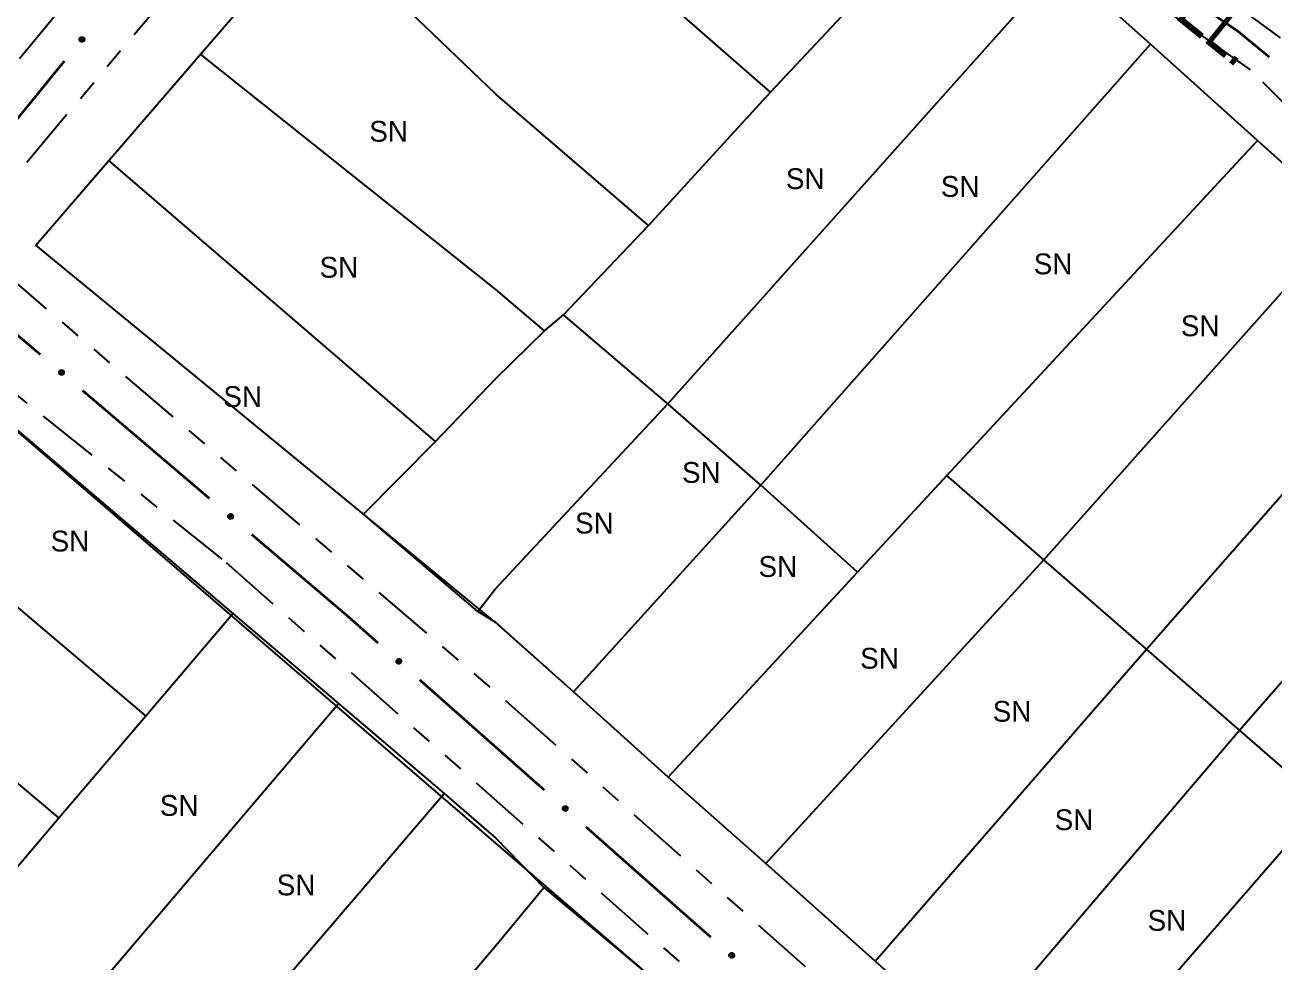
# Model space of a CAD drawing. Extents: x 209193 to 212081, y 4877574 to 4880493.
# Drawn here: x 210400.4 to 210490.4, y 4878393.2 to 4878460.8 of the extents above; entities that cross this region are included whole.
import ezdxf
from ezdxf.enums import TextEntityAlignment as Align

# ---------------------------------------------------------------- set-up
doc = ezdxf.new("R2010")
doc.units = 0
doc.header["$LTSCALE"] = 1.5
doc.header["$MEASUREMENT"] = 0
doc.linetypes.add('TRACO_25', pattern=[8, 3, -1, 1, -1, 1, -1])
for name, color, linetype in [('CD_MALHA_LOTES', 7, 'CONTINUOUS'), ('RU-QUADRA', 210, 'CONTINUOUS'), ('SV-EIXO-RUA-N-PAV', 6, 'CONTINUOUS'), ('SV-RUA-NAO-PAV', 7, 'CONTINUOUS'), ('SV-TXT-RUA-N-PAV', 7, 'CONTINUOUS'), ('Th_NmrPort', 1, 'CONTINUOUS')]:
    doc.layers.add(name, color=color, linetype=linetype)
doc.styles.add('ARIAL', font='ARIAL.SHX')

msp = doc.modelspace()

# ---------------------------------------------------------------- linework, layer by layer
at = {"layer": 'CD_MALHA_LOTES', "linetype": 'Continuous', "flags": 128}
for points in [[(210454.071334, 4878455.931798), (210434.274746, 4878473.228143), (210429.374756, 4878477.623577)], [(210413.015806, 4878458.666528), (210421.284709, 4878468.248683)], [(210445.283675, 4878446.307218), (210434.274472, 4878455.79231), (210421.284709, 4878468.248683)], [(210446.678541, 4878433.474446), (210474.988318, 4878465.178515)], [(210474.988318, 4878465.178515), (210481.451219, 4878459.371847)], [(210454.071334, 4878455.931798), (210462.16156, 4878464.579971)], [(210406.409206, 4878451.010679), (210413.015806, 4878458.666528)], [(210437.79966, 4878438.725499), (210434.274251, 4878441.695715), (210413.015806, 4878458.666528)], [(210453.373901, 4878427.616006), (210481.451219, 4878459.371847)], [(210481.451219, 4878459.371847), (210489.163526, 4878452.442636)], [(210445.283675, 4878446.307218), (210454.071334, 4878455.931798)], [(210466.76462, 4878428.31344), (210489.163526, 4878452.442636)], [(210489.163526, 4878452.442636), (210495.541408, 4878446.712354)], [(210401.135602, 4878444.89953), (210406.409206, 4878451.010679)], [(210429.935645, 4878430.758819), (210406.409206, 4878451.010679)], [(210439.146262, 4878439.890832), (210445.283675, 4878446.307218)], [(210473.771379, 4878422.213272), (210495.541408, 4878446.712354)], [(210424.758099, 4878425.513679), (210401.135602, 4878444.89953)], [(210437.79966, 4878438.725499), (210439.146262, 4878439.890832)], [(210446.678541, 4878433.474446), (210439.146262, 4878439.890832)], [(210481.1646, 4878415.776647), (210502.667603, 4878440.309742)], [(210429.935645, 4878430.758819), (210434.284072, 4878435.280629), (210437.79966, 4878438.725499)], [(210392.485539, 4878437.791174), (210415.334358, 4878418.350715)], [(210487.864243, 4878409.943858), (210509.207686, 4878434.433729)], [(210432.982191, 4878418.500383), (210434.204168, 4878420.083724), (210446.678541, 4878433.474446)], [(210453.373901, 4878427.616006), (210446.678541, 4878433.474446)], [(210424.758099, 4878425.513679), (210429.935645, 4878430.758819)], [(210409.070394, 4878410.989971), (210386.178068, 4878430.377859)], [(210466.76462, 4878428.31344), (210460.348234, 4878421.339107)], [(210473.771379, 4878422.213272), (210466.76462, 4878428.31344)], [(210439.871896, 4878412.705777), (210453.373901, 4878427.616006)], [(210460.348234, 4878421.339107), (210453.373901, 4878427.616006)], [(210432.982191, 4878418.500383), (210424.758099, 4878425.513679)], [(210402.80643, 4878403.629228), (210379.870597, 4878422.964544)], [(210453.723356, 4878400.33882), (210473.771379, 4878422.213272)], [(210481.1646, 4878415.776647), (210473.771379, 4878422.213272)], [(210446.690978, 4878406.56745), (210460.348234, 4878421.339107)], [(210409.070394, 4878410.989971), (210415.334358, 4878418.350715)], [(210415.334358, 4878418.350715), (210422.950006, 4878411.869827)], [(210439.871896, 4878412.705777), (210434.273875, 4878417.712453), (210432.982191, 4878418.500383)], [(210461.603887, 4878393.302594), (210481.1646, 4878415.776647)], [(210487.864243, 4878409.943858), (210481.1646, 4878415.776647)], [(210446.690978, 4878406.56745), (210439.871896, 4878412.705777)], [(210404.192455, 4878389.82795), (210422.950006, 4878411.869827)], [(210422.950006, 4878411.869827), (210430.565655, 4878405.38894)], [(210402.80643, 4878403.629228), (210409.070394, 4878410.989971)], [(210468.464614, 4878387.177426), (210487.864243, 4878409.943858)], [(210493.911375, 4878404.679153), (210487.864243, 4878409.943858)], [(210453.723356, 4878400.33882), (210446.690978, 4878406.56745)], [(210411.611923, 4878383.233533), (210430.565655, 4878405.38894)], [(210430.565655, 4878405.38894), (210434.283033, 4878402.163145), (210437.73377, 4878398.603276)], [(210474.210877, 4878382.047007), (210493.911375, 4878404.679153)], [(210396.542466, 4878396.268484), (210402.80643, 4878403.629228)], [(210461.603887, 4878393.302594), (210453.723356, 4878400.33882)], [(210419.238166, 4878376.691428), (210434.293982, 4878394.431598), (210437.73377, 4878398.603276)], [(210437.73377, 4878398.603276), (210446.217933, 4878391.519442)], [(210468.464614, 4878387.177426), (210461.603887, 4878393.302594)]]:
    msp.add_lwpolyline(points, dxfattribs=at)
at = {"layer": 'RU-QUADRA', "linetype": 'Continuous', "flags": 128}
msp.add_lwpolyline([(210468.464614, 4878387.177426), (210461.603887, 4878393.302594), (210453.723356, 4878400.33882), (210446.690978, 4878406.56745), (210439.871896, 4878412.705777), (210434.264229, 4878417.712454), (210401.135602, 4878444.89953), (210434.285581, 4878483.362501), (210437.317188, 4878486.935031), (210443.051888, 4878493.872169), (210468.309544, 4878471.179137), (210474.988318, 4878465.178515), (210481.451219, 4878459.371847), (210489.163526, 4878452.442636), (210495.541408, 4878446.712354), (210502.667603, 4878440.309742), (210509.207686, 4878434.433729), (210515.084476, 4878429.153659), (210520.89192, 4878423.935894), (210527.802242, 4878417.727236), (210535.198575, 4878411.081915), (210542.031714, 4878404.942602), (210549.104238, 4878398.588212), (210556.384798, 4878392.046909)], dxfattribs=at)
at = {"layer": 'RU-QUADRA', "linetype": 'Continuous'}
msp.add_lwpolyline([(210354.640714, 4878393.311282), (210441.278558, 4878319.201545), (210448.987302, 4878312.213038), (210456.382871, 4878305.508445), (210463.632749, 4878298.935932), (210470.306012, 4878293.191311), (210477.644579, 4878286.873968), (210497.254957, 4878309.699741), (210516.352127, 4878331.928159), (210508.340631, 4878338.740655), (210500.51527, 4878345.394874), (210492.325625, 4878352.358858), (210485.998152, 4878357.739363), (210478.816552, 4878363.846165), (210470.529709, 4878370.8928), (210462.364295, 4878377.83618), (210454.360062, 4878384.633436), (210446.217933, 4878391.519442), (210392.485539, 4878437.791174), (210354.640714, 4878393.311282)], dxfattribs=at)
at = {"layer": 'SV-EIXO-RUA-N-PAV', "const_width": 0.18}
for points in [[(210484.013085, 4878462.860811), (210487.689073, 4878460.35038)], [(210487.689073, 4878460.35038), (210487.755091, 4878460.305294)], [(210487.755091, 4878460.305294), (210490.009171, 4878458.448994)], [(210403.203336, 4878458.171233), (210395.635052, 4878448.858818)], [(210392.333081, 4878444.795899), (210401.470029, 4878437.016684)], [(210404.515678, 4878434.423612), (210413.652626, 4878426.644397)], [(210416.698275, 4878424.051326), (210423.550986, 4878418.216915)], [(210423.550986, 4878418.216915), (210423.650983, 4878418.131777)], [(210423.650983, 4878418.131777), (210425.799332, 4878416.230762)], [(210428.794936, 4878413.580033), (210437.781746, 4878405.627849)], [(210440.77735, 4878402.977121), (210447.517458, 4878397.012983)], [(210447.517458, 4878397.012983), (210447.758454, 4878396.799732)], [(210447.758454, 4878396.799732), (210449.772205, 4878395.03407)]]:
    msp.add_lwpolyline(points, dxfattribs=at)
at = {"layer": 'SV-EIXO-RUA-N-PAV'}
for points in [[(210404.640761, 4878459.765377), (210404.646476, 4878459.716803), (210404.641456, 4878459.673888), (210404.626966, 4878459.6393), (210404.606193, 4878459.612074), (210404.581803, 4878459.586615), (210404.55155, 4878459.566371), (210404.512996, 4878459.551341), (210404.46431, 4878459.545265), (210404.420686, 4878459.553298), (210404.386016, 4878459.565689), (210404.356379, 4878459.585716), (210404.332043, 4878459.609824), (210404.312055, 4878459.641944), (210404.297204, 4878459.681164), (210404.29228, 4878459.730267), (210404.297491, 4878459.772306), (210404.312384, 4878459.805393), (210404.332707, 4878459.835061), (210404.357918, 4878459.860755), (210404.38773, 4878459.880455), (210404.427245, 4878459.895336), (210404.475774, 4878459.899554), (210404.517762, 4878459.894835), (210404.55105, 4878459.880411), (210404.579807, 4878459.859745), (210404.60564, 4878459.835593), (210404.627256, 4878459.806029), (210404.640761, 4878459.765377)], [(210402.954815, 4878435.897108), (210403.003506, 4878435.901711), (210403.046296, 4878435.895711), (210403.080543, 4878435.880434), (210403.107287, 4878435.859044), (210403.132183, 4878435.834078), (210403.151729, 4878435.80337), (210403.165874, 4878435.764482), (210403.170835, 4878435.715671), (210403.161807, 4878435.672241), (210403.148627, 4878435.637864), (210403.127927, 4878435.608693), (210403.103269, 4878435.584914), (210403.0707, 4878435.565665), (210403.031151, 4878435.551716), (210402.981948, 4878435.547915), (210402.94004, 4878435.554086), (210402.907301, 4878435.569732), (210402.878107, 4878435.590727), (210402.852996, 4878435.616519), (210402.833982, 4878435.646774), (210402.820009, 4878435.686619), (210402.816901, 4878435.735232), (210402.822578, 4878435.777101), (210402.83776, 4878435.81005), (210402.859078, 4878435.838327), (210402.883814, 4878435.863602), (210402.913864, 4878435.884535), (210402.954815, 4878435.897108)], [(210415.137412, 4878425.524822), (210415.186104, 4878425.529425), (210415.228893, 4878425.523425), (210415.263141, 4878425.508148), (210415.289884, 4878425.486757), (210415.31478, 4878425.461792), (210415.334326, 4878425.431084), (210415.348471, 4878425.392196), (210415.353432, 4878425.343384), (210415.344404, 4878425.299955), (210415.331224, 4878425.265578), (210415.310524, 4878425.236406), (210415.285867, 4878425.212628), (210415.253297, 4878425.193379), (210415.213748, 4878425.179429), (210415.164546, 4878425.175629), (210415.122637, 4878425.181799), (210415.089899, 4878425.197445), (210415.060704, 4878425.218441), (210415.035593, 4878425.244233), (210415.016579, 4878425.274487), (210415.002606, 4878425.314332), (210414.999498, 4878425.362945), (210415.005175, 4878425.404814), (210415.020358, 4878425.437764), (210415.041675, 4878425.466041), (210415.066411, 4878425.491315), (210415.096462, 4878425.512249), (210415.137412, 4878425.524822)], [(210427.26248, 4878415.083051), (210427.31125, 4878415.086725), (210427.353917, 4878415.079909), (210427.387867, 4878415.063981), (210427.414198, 4878415.042084), (210427.438612, 4878415.016648), (210427.457569, 4878414.985572), (210427.470969, 4878414.946422), (210427.474997, 4878414.897524), (210427.465142, 4878414.854275), (210427.451308, 4878414.820155), (210427.430056, 4878414.791385), (210427.404949, 4878414.768081), (210427.372018, 4878414.749457), (210427.33221, 4878414.736265), (210427.282944, 4878414.733405), (210427.24116, 4878414.740374), (210427.208727, 4878414.756642), (210427.179938, 4878414.77819), (210427.155324, 4878414.804457), (210427.136891, 4878414.835069), (210427.12368, 4878414.875173), (210427.121502, 4878414.923837), (210427.127977, 4878414.96559), (210427.143785, 4878414.998243), (210427.165638, 4878415.026109), (210427.190852, 4878415.050906), (210427.221297, 4878415.071263), (210427.26248, 4878415.083051)], [(210439.244894, 4878404.480139), (210439.293664, 4878404.483812), (210439.336331, 4878404.476996), (210439.370281, 4878404.461069), (210439.396612, 4878404.439171), (210439.421026, 4878404.413735), (210439.439983, 4878404.38266), (210439.453383, 4878404.343509), (210439.457411, 4878404.294612), (210439.447556, 4878404.251363), (210439.433722, 4878404.217243), (210439.41247, 4878404.188472), (210439.387363, 4878404.165169), (210439.354432, 4878404.146545), (210439.314624, 4878404.133352), (210439.265358, 4878404.130492), (210439.223574, 4878404.137461), (210439.191141, 4878404.153729), (210439.162352, 4878404.175278), (210439.137738, 4878404.201545), (210439.119305, 4878404.232156), (210439.106094, 4878404.272261), (210439.103915, 4878404.320924), (210439.110391, 4878404.362677), (210439.126199, 4878404.395331), (210439.148052, 4878404.423196), (210439.173266, 4878404.447994), (210439.203711, 4878404.46835), (210439.244894, 4878404.480139)], [(210451.240554, 4878393.893021), (210451.289307, 4878393.896916), (210451.332004, 4878393.890294), (210451.366026, 4878393.874521), (210451.392456, 4878393.852744), (210451.416986, 4878393.827419), (210451.436084, 4878393.79643), (210451.449662, 4878393.75734), (210451.453912, 4878393.708462), (210451.444254, 4878393.665168), (210451.430575, 4878393.630986), (210451.409453, 4878393.602119), (210451.384452, 4878393.578702), (210451.351607, 4878393.559928), (210451.311859, 4878393.546555), (210451.262606, 4878393.543471), (210451.220792, 4878393.55025), (210451.188284, 4878393.566371), (210451.159398, 4878393.587788), (210451.134665, 4878393.613943), (210451.116093, 4878393.64447), (210451.102701, 4878393.684515), (210451.1003, 4878393.733167), (210451.106586, 4878393.77495), (210451.122245, 4878393.807675), (210451.143972, 4878393.835639), (210451.169073, 4878393.860551), (210451.199425, 4878393.881045), (210451.240554, 4878393.893021)]]:
    msp.add_lwpolyline(points, close=True, dxfattribs=at)
for points in [[(210404.38773, 4878459.880455), (210404.29228, 4878459.730267)], [(210404.427245, 4878459.895336), (210404.297204, 4878459.681164)], [(210404.357918, 4878459.860755), (210404.297491, 4878459.772306)], [(210404.37058, 4878459.866836), (210404.298552, 4878459.756574)], [(210404.40586, 4878459.882121), (210404.299275, 4878459.712029)], [(210404.450275, 4878459.8935), (210404.306152, 4878459.664239)], [(210404.475774, 4878459.899554), (210404.312055, 4878459.641944)], [(210404.494622, 4878459.896142), (210404.324218, 4878459.630216)], [(210404.517762, 4878459.894835), (210404.332043, 4878459.609824)], [(210404.53162, 4878459.885415), (210404.345725, 4878459.600428)], [(210404.55105, 4878459.880411), (210404.356379, 4878459.585716)], [(210404.563455, 4878459.868334), (210404.370279, 4878459.578715)], [(210404.579807, 4878459.859745), (210404.386016, 4878459.565689)], [(210404.591185, 4878459.844039), (210404.407872, 4878459.562229)], [(210404.60564, 4878459.835593), (210404.420686, 4878459.553298)], [(210404.613355, 4878459.81723), (210404.445731, 4878459.552561)], [(210404.627256, 4878459.806029), (210404.46431, 4878459.545265)], [(210404.632083, 4878459.786185), (210404.489416, 4878459.552224)], [(210404.640761, 4878459.765377), (210404.512996, 4878459.551341)], [(210404.642799, 4878459.738792), (210404.53661, 4878459.564861)], [(210404.646476, 4878459.716803), (210404.55155, 4878459.566371)], [(210404.64372, 4878459.692327), (210404.571494, 4878459.583985)], [(210404.641456, 4878459.673888), (210404.581803, 4878459.586615)], [(210402.816901, 4878435.735232), (210403.0707, 4878435.565665)], [(210402.820009, 4878435.686619), (210403.031151, 4878435.551716)], [(210402.820743, 4878435.753997), (210403.082704, 4878435.577557)], [(210402.82237, 4878435.709601), (210403.048276, 4878435.560274)], [(210402.822578, 4878435.777101), (210403.103269, 4878435.584914)], [(210402.832313, 4878435.79074), (210403.112975, 4878435.598378)], [(210402.832731, 4878435.664938), (210403.000342, 4878435.554491)], [(210402.833982, 4878435.646774), (210402.981948, 4878435.547915)], [(210402.83776, 4878435.81005), (210403.127927, 4878435.608693)], [(210402.847205, 4878435.629317), (210402.955792, 4878435.554787)], [(210402.850117, 4878435.822176), (210403.135244, 4878435.622429)], [(210402.852996, 4878435.616519), (210402.94004, 4878435.554086)], [(210402.859078, 4878435.838327), (210403.148627, 4878435.637864)], [(210402.87504, 4878435.849343), (210403.152585, 4878435.659635)], [(210402.883814, 4878435.863602), (210403.161807, 4878435.672241)], [(210402.902349, 4878435.870895), (210403.163116, 4878435.697263)], [(210402.913864, 4878435.884535), (210403.170835, 4878435.715671)], [(210402.933814, 4878435.888908), (210403.164452, 4878435.740929)], [(210402.954815, 4878435.897108), (210403.165874, 4878435.764482)], [(210402.98144, 4878435.898538), (210403.152898, 4878435.7884)], [(210403.003506, 4878435.901711), (210403.151729, 4878435.80337)], [(210403.027913, 4878435.898396), (210403.134576, 4878435.823712)], [(210403.046296, 4878435.895711), (210403.132183, 4878435.834078)], [(210414.999498, 4878425.362945), (210415.253297, 4878425.193379)], [(210415.002606, 4878425.314332), (210415.213748, 4878425.179429)], [(210415.00334, 4878425.38171), (210415.265301, 4878425.205271)], [(210415.004967, 4878425.337314), (210415.230873, 4878425.187988)], [(210415.005175, 4878425.404814), (210415.285867, 4878425.212628)], [(210415.01491, 4878425.418454), (210415.295572, 4878425.226092)], [(210415.015328, 4878425.292651), (210415.182939, 4878425.182205)], [(210415.016579, 4878425.274487), (210415.164546, 4878425.175629)], [(210415.020358, 4878425.437764), (210415.310524, 4878425.236406)], [(210415.032715, 4878425.449889), (210415.317841, 4878425.250142)], [(210415.041675, 4878425.466041), (210415.331224, 4878425.265578)], [(210415.057637, 4878425.477057), (210415.335182, 4878425.287349)], [(210415.066411, 4878425.491315), (210415.344404, 4878425.299955)], [(210415.084946, 4878425.498608), (210415.345714, 4878425.324977)], [(210415.096462, 4878425.512249), (210415.353432, 4878425.343384)], [(210415.116411, 4878425.516621), (210415.347049, 4878425.368642)], [(210415.137412, 4878425.524822), (210415.348471, 4878425.392196)], [(210415.164037, 4878425.526251), (210415.335495, 4878425.416113)], [(210415.186104, 4878425.529425), (210415.334326, 4878425.431084)], [(210415.21051, 4878425.52611), (210415.317173, 4878425.451426)], [(210415.228893, 4878425.523425), (210415.31478, 4878425.461792)], [(210415.029803, 4878425.257031), (210415.138389, 4878425.182501)], [(210415.035593, 4878425.244233), (210415.122637, 4878425.181799)], [(210427.121502, 4878414.923837), (210427.372018, 4878414.749457)], [(210427.12368, 4878414.875173), (210427.33221, 4878414.736265)], [(210427.125701, 4878414.942525), (210427.384246, 4878414.761118)], [(210427.12648, 4878414.898106), (210427.349495, 4878414.744495)], [(210427.127977, 4878414.96559), (210427.404949, 4878414.768081)], [(210427.135986, 4878414.853254), (210427.301459, 4878414.739628)], [(210427.136891, 4878414.835069), (210427.282944, 4878414.733405)], [(210427.13797, 4878414.979041), (210427.41491, 4878414.781357)], [(210427.143785, 4878414.998243), (210427.430056, 4878414.791385)], [(210427.149779, 4878414.817363), (210427.256923, 4878414.740774)], [(210427.155324, 4878414.804457), (210427.24116, 4878414.740374)], [(210427.156371, 4878415.010131), (210427.437633, 4878414.804978)], [(210427.165638, 4878415.026109), (210427.451308, 4878414.820155)], [(210427.181807, 4878415.036818), (210427.455681, 4878414.841847)], [(210427.190852, 4878415.050906), (210427.465142, 4878414.854275)], [(210427.209523, 4878415.057844), (210427.466929, 4878414.879267)], [(210427.221297, 4878415.071263), (210427.474997, 4878414.897524)], [(210427.241326, 4878415.075253), (210427.469097, 4878414.9229)], [(210427.26248, 4878415.083051), (210427.470969, 4878414.946422)], [(210427.289127, 4878415.083973), (210427.458452, 4878414.970582)], [(210427.31125, 4878415.086725), (210427.457569, 4878414.985572)], [(210427.335589, 4878415.082944), (210427.440807, 4878415.006238)], [(210427.353917, 4878415.079909), (210427.438612, 4878415.016648)], [(210439.103915, 4878404.320924), (210439.354432, 4878404.146545)], [(210439.106094, 4878404.272261), (210439.314624, 4878404.133352)], [(210439.108115, 4878404.339612), (210439.36666, 4878404.158205)], [(210439.108894, 4878404.295193), (210439.331909, 4878404.141583)], [(210439.110391, 4878404.362677), (210439.387363, 4878404.165169)], [(210439.1184, 4878404.250341), (210439.283873, 4878404.136715)], [(210439.119305, 4878404.232156), (210439.265358, 4878404.130492)], [(210439.120384, 4878404.376128), (210439.397324, 4878404.178445)], [(210439.126199, 4878404.395331), (210439.41247, 4878404.188472)], [(210439.132193, 4878404.21445), (210439.239337, 4878404.137862)], [(210439.137738, 4878404.201545), (210439.223574, 4878404.137461)], [(210439.138785, 4878404.407219), (210439.420047, 4878404.202066)], [(210439.148052, 4878404.423196), (210439.433722, 4878404.217243)], [(210439.164221, 4878404.433905), (210439.438095, 4878404.238935)], [(210439.173266, 4878404.447994), (210439.447556, 4878404.251363)], [(210439.191937, 4878404.454931), (210439.449343, 4878404.276355)], [(210439.203711, 4878404.46835), (210439.457411, 4878404.294612)], [(210439.22374, 4878404.472341), (210439.451511, 4878404.319987)], [(210439.244894, 4878404.480139), (210439.453383, 4878404.343509)], [(210439.271541, 4878404.48106), (210439.440866, 4878404.36767)], [(210439.293664, 4878404.483812), (210439.439983, 4878404.38266)], [(210439.318003, 4878404.480031), (210439.423221, 4878404.403325)], [(210439.336331, 4878404.476996), (210439.421026, 4878404.413735)], [(210451.106586, 4878393.77495), (210451.384452, 4878393.578702)], [(210451.116518, 4878393.788446), (210451.394353, 4878393.592023)], [(210451.122245, 4878393.807675), (210451.409453, 4878393.602119)], [(210451.134777, 4878393.819619), (210451.416969, 4878393.615747)], [(210451.143972, 4878393.835639), (210451.430575, 4878393.630986)], [(210451.160092, 4878393.846422), (210451.43485, 4878393.652698)], [(210451.169073, 4878393.860551), (210451.444254, 4878393.665168)], [(210451.187712, 4878393.867573), (210451.445927, 4878393.690168)], [(210451.199425, 4878393.881045), (210451.453912, 4878393.708462)], [(210451.219436, 4878393.885127), (210451.447897, 4878393.73381)], [(210451.240554, 4878393.893021), (210451.449662, 4878393.75734)], [(210451.267196, 4878393.894064), (210451.437035, 4878393.781444)], [(210451.289307, 4878393.896916), (210451.436084, 4878393.79643)], [(210451.313663, 4878393.893246), (210451.419228, 4878393.817019)], [(210451.332004, 4878393.890294), (210451.416986, 4878393.827419)], [(210451.1003, 4878393.733167), (210451.351607, 4878393.559928)], [(210451.102701, 4878393.684515), (210451.311859, 4878393.546555)], [(210451.104415, 4878393.751875), (210451.363782, 4878393.571644)], [(210451.105396, 4878393.70746), (210451.329107, 4878393.554864)], [(210451.115106, 4878393.662651), (210451.281093, 4878393.549779)], [(210451.116093, 4878393.64447), (210451.262606, 4878393.543471)], [(210451.129061, 4878393.626823), (210451.236552, 4878393.550722)], [(210451.134665, 4878393.613943), (210451.220792, 4878393.55025)]]:
    msp.add_lwpolyline(points, dxfattribs=at)
at = {"layer": 'SV-RUA-NAO-PAV', "linetype": 'TRACO_25'}
for points in [[(210434.286301, 4878506.313768, 10.561881), (210390.4, 4878545.57, 10.561881), (210340.12, 4878589.94, 11.047801), (210320.10837, 4878607.225135, 11.047801), (210301.54, 4878623.63, 11.333015), (210299.96, 4878623.67, 11.333015), (210297.43, 4878622.19, 11.385833), (210266.68, 4878585.98, 10.67808), (210255.82, 4878572.69, 10.487937), (210255.69, 4878568.53, 10.4985), (210258.43, 4878563.63, 10.540754), (210318.43, 4878511.56, 9.674549), (210356.53, 4878476.93, 8.396368), (210387.31, 4878448.4, 7.709742), (210389.71, 4878448.32, 7.709742), (210392.32, 4878449.09, 7.709742), (210415.72, 4878477.44, 9.716803), (210434.286048, 4878498.259166, 10.836532)], [(210447.092663, 4878506.176442, 11.111182), (210447.49, 4878502.49, 11.100618), (210449.88, 4878498.98, 11.227381), (210480.31, 4878468.1, 9.590041), (210487.14, 4878462.5, 9.357644), (210492.26, 4878458.77, 8.713272), (210499.47, 4878451.77, 8.195662), (210526.75, 4878427.97, 3.949143), (210561.38, 4878400.21, 5.206197), (210558.31, 4878396.57, 5.195633), (210537.39, 4878413.28, 4.48788), (210514.23, 4878432.49, 4.540698), (210492.71, 4878453.45, 8.512566), (210488.65, 4878457.53, 8.935105), (210483.17, 4878461.41, 9.325953), (210475.97, 4878467.22, 9.494969), (210455.27, 4878487.56, 11.248507), (210444.83, 4878497.48, 10.910476), (210441.960058, 4878498.138889, 10.836532), (210439.456719, 4878497.193603, 10.74146), (210434.285822, 4878491.040596, 7.973828)], [(210434.285822, 4878491.040596, 7.973828), (210398.773922, 4878448.816474, 7.973828), (210397.906753, 4878445.687126, 7.973828), (210398.472298, 4878443.236431, 7.973828), (210435.251568, 4878411.848689, 7.973828), (210479.816506, 4878372.260547, 7.973828), (210517.670311, 4878339.911378, 7.973828), (210549.265419, 4878317.5158, 7.973828), (210636.660957, 4878256.512357, 7.973828), (210644.12615, 4878251.76178, 7.973828)], [(210296.456306, 4878330.061223, 5.114559), (210303.223572, 4878337.665138, 5.51791), (210318.66, 4878355.01, 4.614642), (210342.78, 4878382.3, 5.544228), (210344.48598, 4878384.381816, 5.544228), (210372.92, 4878419.08, 6.315362), (210390.554495, 4878439.271085, 6.315362), (210392.307858, 4878440.088231, 7.973828), (210414.854248, 4878422.028498, 7.973828), (210451.953994, 4878389.340002, 7.973828), (210486.112905, 4878359.403826, 7.973828), (210506.774146, 4878341.532607, 7.973828), (210517.78342, 4878332.031453, 7.973828), (210535.730044, 4878320.117307, 7.973828), (210605.028146, 4878272.234506, 7.973828), (210641.750861, 4878246.068628, 7.973828)]]:
    msp.add_polyline3d(points, dxfattribs=at)

# ---------------------------------------------------------------- texts
at = {"layer": 'SV-TXT-RUA-N-PAV', "style": 'ARIAL', "width": 0.7}
msp.add_text('CEL.', height=4, rotation=321, dxfattribs=at).set_placement((210480.920275, 4878463.09155))
at = {"layer": 'Th_NmrPort', "color": 1}
for p in [(210425.166306, 4878453.101558), (210455.178741, 4878449.68921), (210466.337674, 4878449.131264), (210473.033034, 4878443.551797), (210421.582227, 4878443.305077), (210483.63402, 4878439.088224), (210414.653008, 4878433.986472), (210447.693565, 4878428.52205), (210439.989173, 4878424.87119), (210402.211491, 4878423.579143), (210453.205904, 4878421.743795), (210460.526338, 4878415.131331), (210470.078558, 4878411.308601), (210410.074673, 4878404.526078), (210474.542131, 4878403.497348), (210418.500111, 4878398.796781), (210481.237491, 4878396.244042)]:
    msp.add_text('SN', height=1.5, dxfattribs=at).set_placement(p, align=Align.MIDDLE_LEFT)

doc.saveas('drawing.dxf')
